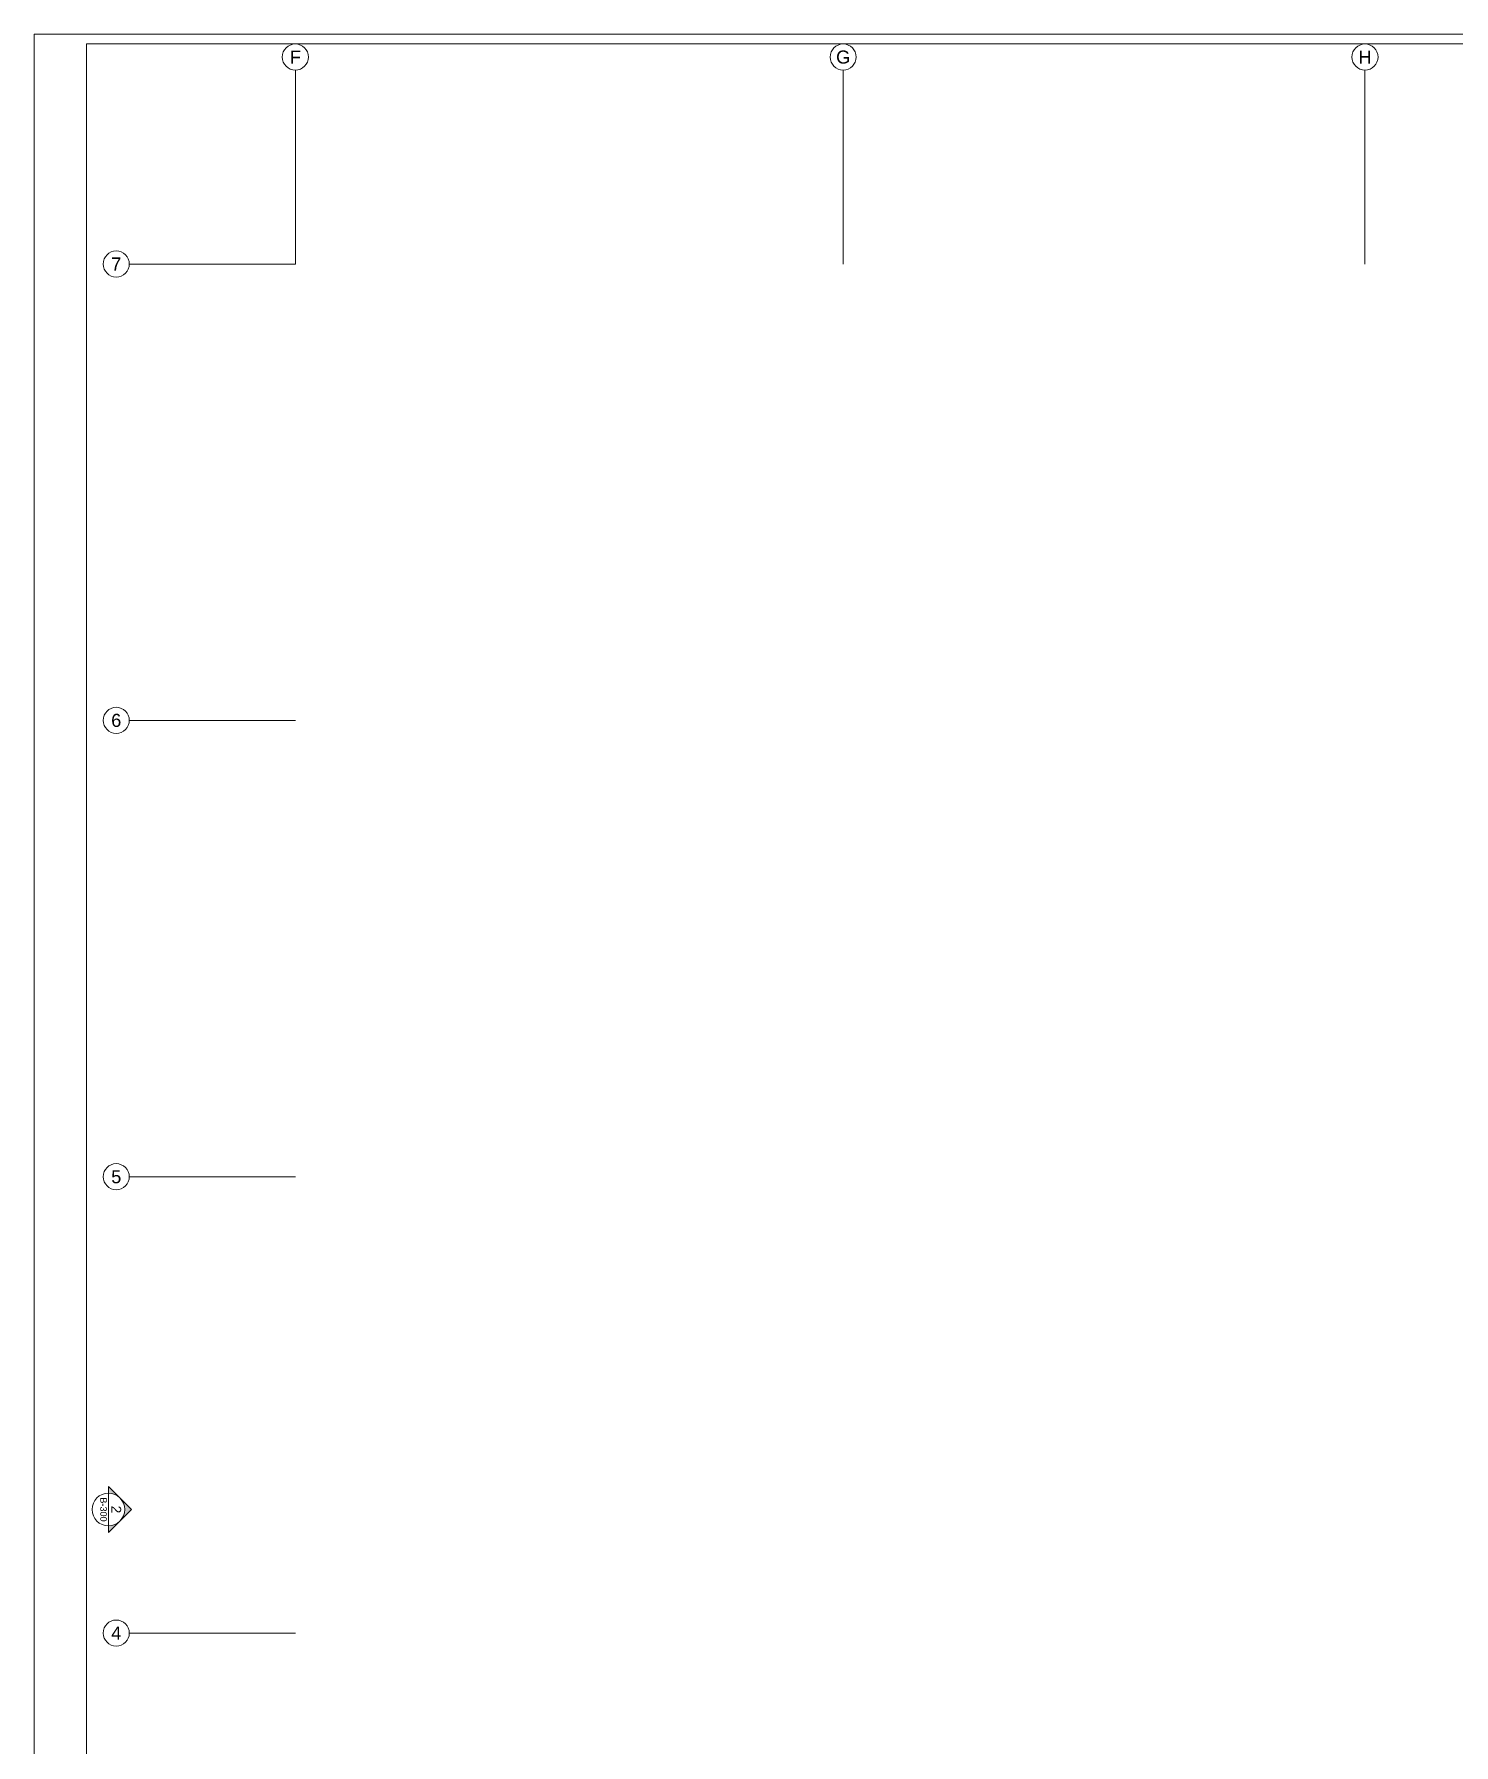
# Model space of a CAD drawing. Extents: x -2012 to 34975, y -1043 to 8321.
# Drawn here: x 0 to 2177, y 1581 to 4205 of the extents above; entities that cross this region are included whole.
import ezdxf
from ezdxf.enums import TextEntityAlignment as Align

# ---------------------------------------------------------------- set-up
doc = ezdxf.new("R2010")
doc.units = 0
doc.header["$LTSCALE"] = 25
doc.layers.get('0').update_dxf_attribs({"color": 9, "lineweight": 9})
doc.layers.add('21', color=9, linetype='Continuous', lineweight=9)
doc.layers.add('24', color=9, linetype='Continuous', lineweight=9)
doc.styles.add('Arial', font='arial.ttf', dxfattribs={"height": 2.5})

# ---------------------------------------------------------------- blocks, each defined once
blk = doc.blocks.new('0_aks')
at = {"linetype": 'Continuous'}
blk.add_circle((0, 0), 2, dxfattribs=at)
at = {"style": 'Arial'}
blk.add_attdef('AKS', text='', height=2, dxfattribs=at).set_placement((0, 0), align=Align.MIDDLE_CENTER)
blk = doc.blocks.new('p-aks_vw')
at = {"layer": '24', "ltscale": 2}
for points in [[(0, 3837.5), (0, 3540)], [(840, 3837.5), (840, 3540)], [(1640, 3837.5), (1640, 3540)], [(-255, 3540), (0, 3540)], [(-255, 2840), (0, 2840)], [(-255, 2140), (0, 2140)], [(-255, 1440), (0, 1440)]]:
    blk.add_lwpolyline(points, dxfattribs=at)
at = {"layer": '24', "xscale": 10, "yscale": 10, "zscale": 10}
for p, values in [((-0.3, 3857.5), {'AKS': 'F'}), ((840, 3857.5), {'AKS': 'G'}), ((1640.4, 3857.5), {'AKS': 'H'}), ((-275, 3540), {'AKS': '7'}), ((-275, 2840), {'AKS': '6'}), ((-275, 2140), {'AKS': '5'}), ((-275, 1440), {'AKS': '4'})]:
    blk.add_blockref('0_aks', p, dxfattribs=at).add_auto_attribs(values)
blk = doc.blocks.new('0_exteriorelevation1')
h = blk.add_hatch(color=256)
h.paths.add_polyline_path([(7.07, 0), (0, 7.07), (-7.07, 0)])
h.paths.add_polyline_path([(5, 0, 1), (-5, 0)], flags=16)
blk.add_lwpolyline([(7.07, 0), (0, 7.07), (-7.07, 0), (7.07, 0)])
blk.add_lwpolyline([(7.07, 0), (0, 7.07), (-7.07, 0), (7.07, 0)])
blk.add_circle((0, 0), 5)
at = {"style": 'Arial'}
blk.add_attdef('KESITADI', text='', height=3, dxfattribs=at).set_placement((0, 0), align=Align.BOTTOM_CENTER)
blk.add_attdef('PAFTAADI', text='', height=2, dxfattribs=at).set_placement((0, -0.5), align=Align.TOP_CENTER)

msp = doc.modelspace()

# ---------------------------------------------------------------- linework, layer by layer
at = {"color": 4}
for points in [[(6995, 0), (0, 0), (0, 4205), (6995, 4205)], [(80, 4190), (6455.06, 4190), (6455.06, 15), (80, 15)]]:
    msp.add_lwpolyline(points, close=True, dxfattribs=at)

# ---------------------------------------------------------------- block references
at = {"layer": '21', "xscale": 5, "yscale": 5, "zscale": 5, "rotation": 270}
msp.add_blockref('0_exteriorelevation1', (113.86, 1942), dxfattribs=at).add_auto_attribs({'KESITADI': '2', 'PAFTAADI': 'B-300'})
at = {"layer": '24'}
msp.add_blockref('p-aks_vw', (400.84, 312.5), dxfattribs=at)

doc.saveas('drawing.dxf')
